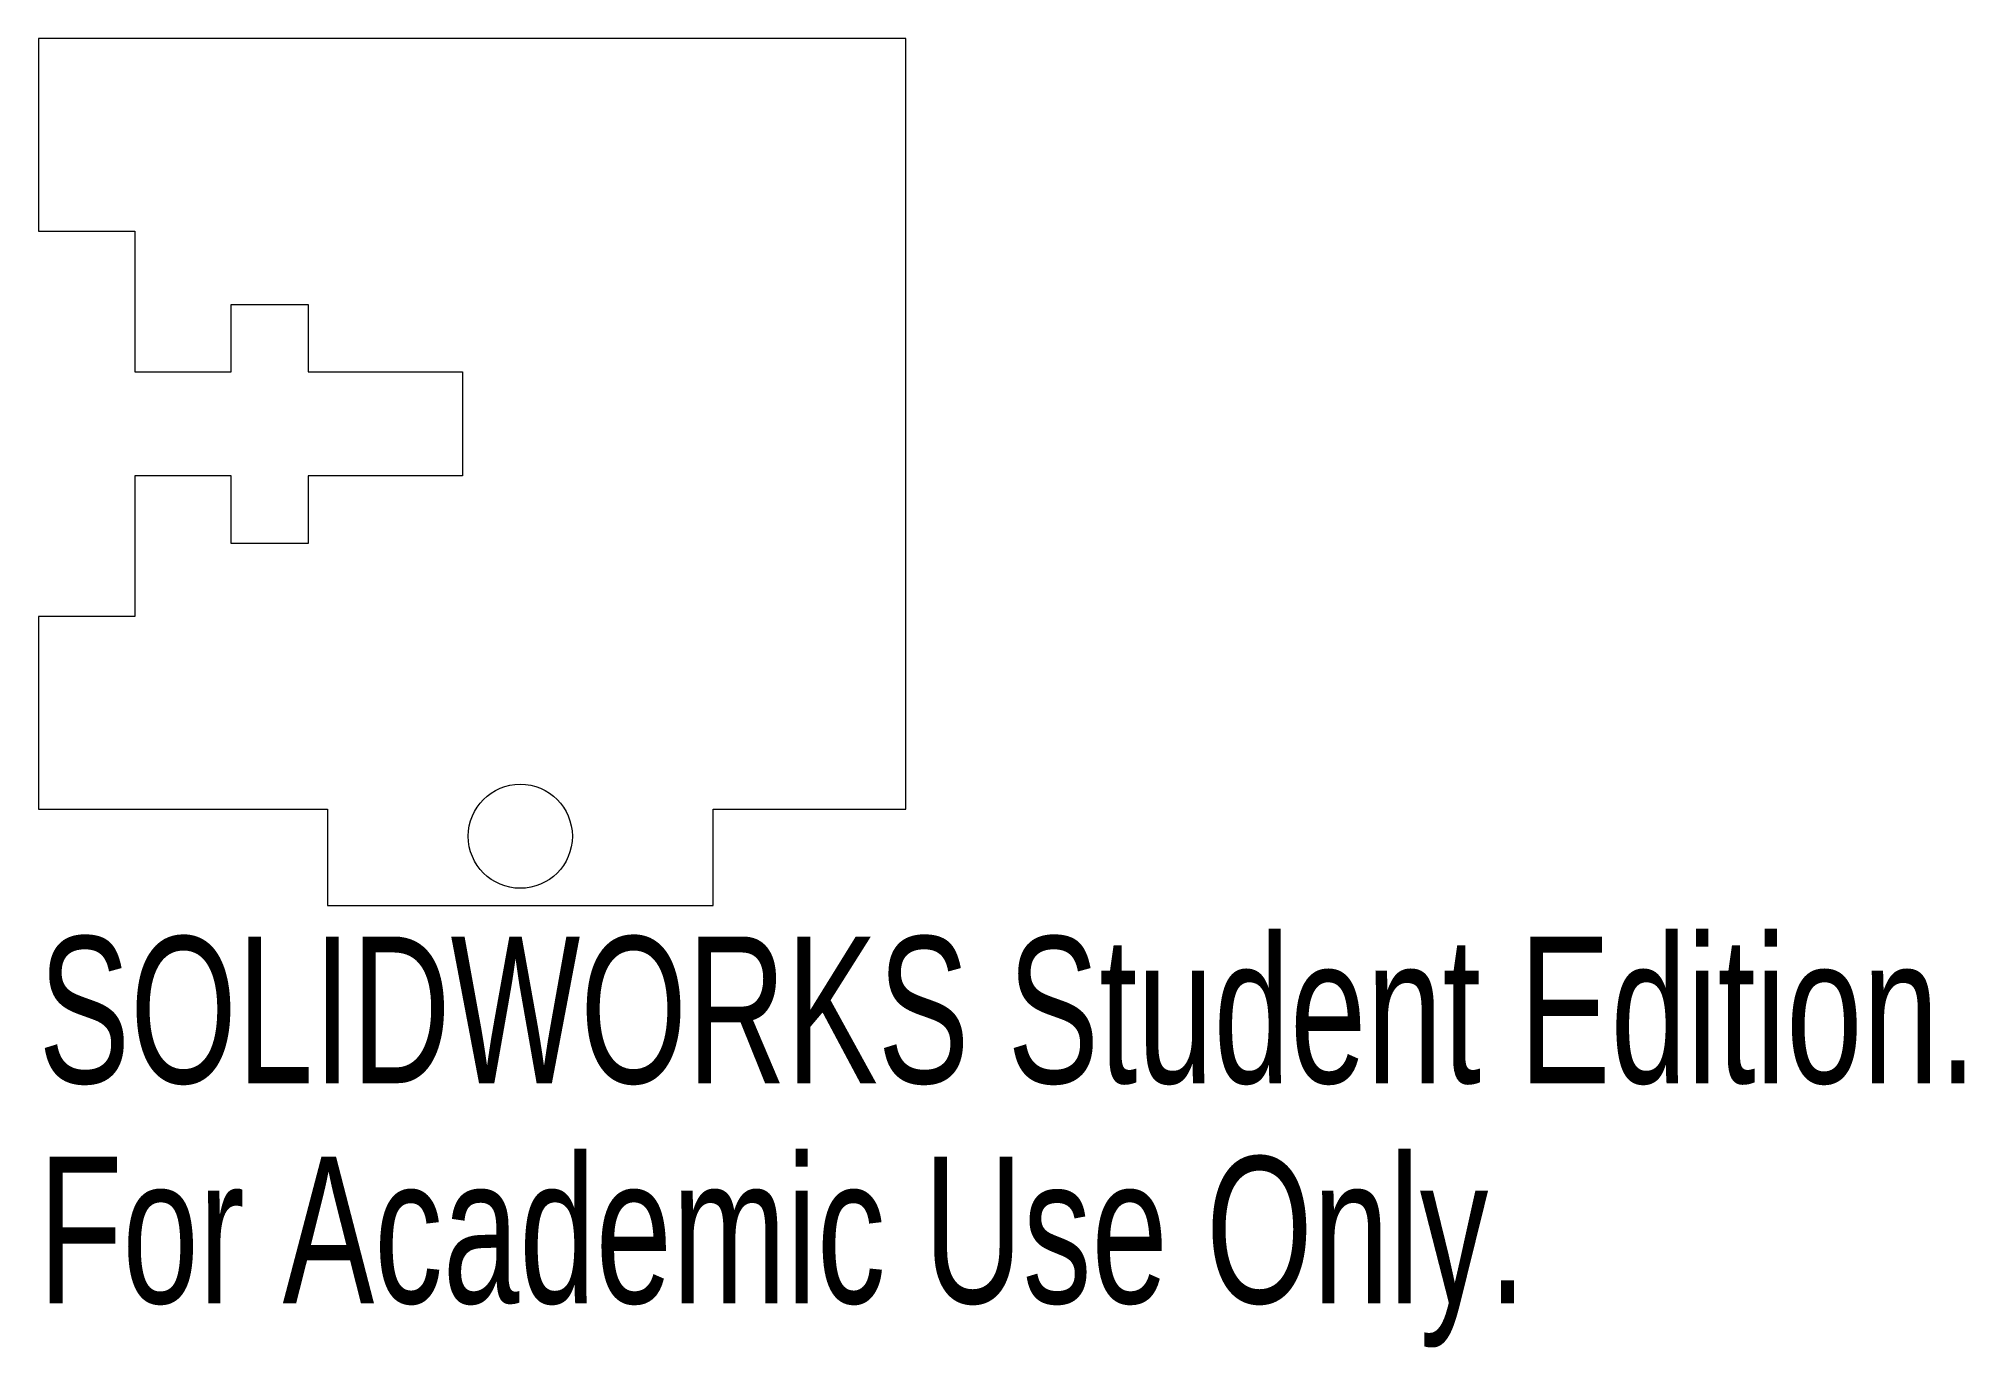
# Model space of a CAD drawing. Header units: inches. Extents: x 0 to 2.5, y -0.7 to 1.
import ezdxf

# ---------------------------------------------------------------- set-up
doc = ezdxf.new("R2010")
doc.units = ezdxf.units.IN
doc.header["$MEASUREMENT"] = 0
doc.styles.add('SLDTEXTSTYLE0', font='TXT', dxfattribs={"width": 0.7})

msp = doc.modelspace()

# ---------------------------------------------------------------- linework, layer by layer
at = {"color": 7, "linetype": 'Continuous', "lineweight": 15}
for p, q in [((0, 1), (0, 0.75)), ((1.125, 1), (0, 1)), ((1.125, 0), (1.125, 1)), ((0, 0.75), (0.125, 0.75)), ((0.125, 0.75), (0.125, 0.5675)), ((0.25, 0.655), (0.35, 0.655)), ((0.25, 0.5675), (0.25, 0.655)), ((0.35, 0.655), (0.35, 0.5675)), ((0.125, 0.5675), (0.25, 0.5675)), ((0.35, 0.5675), (0.55, 0.5675)), ((0.55, 0.5675), (0.55, 0.4325)), ((0.125, 0.4325), (0.125, 0.25)), ((0.25, 0.4325), (0.125, 0.4325)), ((0.25, 0.345), (0.25, 0.4325)), ((0.35, 0.4325), (0.35, 0.345)), ((0.55, 0.4325), (0.35, 0.4325)), ((0.35, 0.345), (0.25, 0.345)), ((0, 0.25), (0, 0)), ((0.125, 0.25), (0, 0.25)), ((0, 0), (0.375, 0)), ((0.375, 0), (0.375, -0.125)), ((0.875, 0), (1.125, 0)), ((0.875, -0.125), (0.875, 0)), ((0.375, -0.125), (0.875, -0.125))]:
    msp.add_line(p, q, dxfattribs=at)
msp.add_circle((0.625, -0.035), 0.0675, dxfattribs=at)

# ---------------------------------------------------------------- texts
at = {"color": 7, "linetype": 'Continuous', "char_height": 0.1903, "attachment_point": 1, "style": 'SLDTEXTSTYLE0'}
for s, insert in [('SOLIDWORKS Student Edition.', (0, -0.1651)), ('For Academic Use Only.', (0, -0.4506))]:
    msp.add_mtext(s, dxfattribs=dict(at, insert=insert))

doc.saveas('drawing.dxf')
